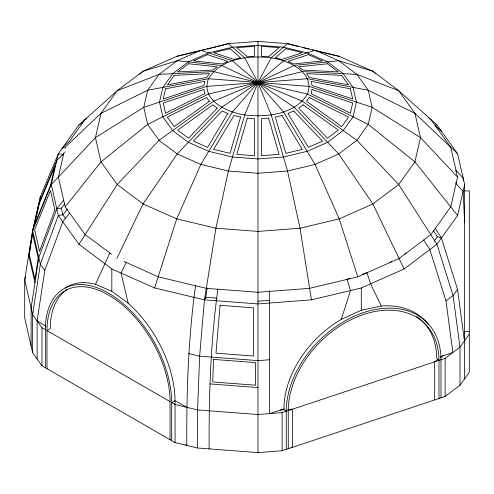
<?xml version="1.0" encoding="UTF-8"?>
<svg xmlns="http://www.w3.org/2000/svg" width="494" height="494" viewBox="0 0 494 494"><rect width="100%" height="100%" fill="white"/><g stroke="black" fill="none" stroke-linecap="round" stroke-linejoin="round"><path stroke-width="0.74" d="M464.434 379.04L464.638 331.412L469.3 331.412M185.497 444.686L186.812 445.427C186.485 392.125 188.257 338.606 195.531 285.767M464.638 333.11L464.638 184.602L457.592 153.72L436.943 124.939L398.695 90.692L372.871 71.26L339.211 56.353L287.514 43.651L271.231 57.798L257.961 82.578L244.691 114.972L228.407 171.017L215.903 228.228L204.467 299.858L199.644 356.186L197.588 409.915L197.588 448.009L257.961 452.597L282.136 450.756L445.125 396.429L459.97 385.258L469.3 372.254L469.3 190.869L464.638 190.869M205.547 298.777L207.171 287.903M217.873 289.225C210.598 342.064 208.826 395.583 209.153 448.885M37.112 359.002L37.112 320.909L44.787 270.428L62.794 221.707L69.648 213.093M37.698 209.876L38.174 206.881L32.647 231.118L29.313 251.798M38.081 208.054L38.804 203.547L56.804 160.396L63.664 153.9L58.385 177.05L65.183 206.869L85.122 234.662L111.625 254.268M39.483 202.132L39.724 200.626M39.965 199.125L40.323 196.871L58.329 153.72L78.972 124.939L117.226 90.692L143.05 71.26L176.71 56.353L228.407 43.651L257.961 41.403L287.514 43.651L298.549 46.584M40.323 196.871L32.647 230.537L24.7 279.832L24.7 317.92L32.647 352.778L41.978 365.782L175.061 442.618L197.588 448.009M29.486 251.051L29.825 249.55M29.862 249.964L28.677 255.182L34.963 282.772M25.379 276.862L24.7 279.832L32.647 314.684L32.647 352.778M62.682 155.091L64.621 151.93M428.335 117.584L430.799 119.437L450.732 147.224L457.537 177.05L450.732 206.869L430.799 234.662L399.078 258.523L357.749 276.831L309.615 288.348L257.961 292.269L206.307 288.348L158.173 276.831L124.204 261.53M63.887 153.418L62.837 154.418L58.329 153.72L51.283 184.602L58.329 215.483L78.972 244.264L111.817 268.977L154.622 287.94L204.467 299.858L257.961 303.927L311.455 299.858L361.299 287.94L404.098 268.977L436.943 244.264L457.592 215.483L464.638 184.602M154.622 287.94L176.71 218.854L200.86 164.434L232.328 112.021L257.961 82.578L283.593 60.75L315.061 50.24L338.711 60.719L372.871 71.26L375.656 73.847M269.526 290.886L269.526 413.626L283.927 408.958A89.34 63.17 -45 0 1 341.274 319.383L350.524 290.515L346.973 279.413L349.832 278.455M257.43 84.023L257.961 82.578L294.208 65.455L338.711 60.719L356.859 74.372L398.695 90.692L414.929 113.317L457.592 153.72M63.664 200.194L56.804 208.808L38.804 257.528L31.128 308.009L31.128 346.103M62.201 148.916L62.794 147.496L69.648 141.006L85.122 119.437L86.901 118.103M65.257 288.027A89.34 51.58 60 0 1 95.472 284.303L109.742 253.181M204.467 299.858L205.677 297.258L216.496 298.08M216.032 300.741L216.638 299.438M116.837 258.523L143.05 203.942L177.21 153.955L221.707 107.315L257.961 82.578L259.381 82.053M126.094 262.623L121.073 273.077L128.168 303.186A89.34 51.58 60 0 1 174.993 400.677L174.993 404.487M78.972 244.264L117.226 184.515L159.062 140.302L213.562 101.184L257.961 82.578L302.359 71.587L356.859 74.372L368.265 90.272L372.155 107.334L368.265 124.402L356.859 140.302L338.711 153.955L315.061 164.434L287.514 171.017L257.961 173.264L228.407 171.017L200.86 164.434L177.21 153.955L159.062 140.302L147.657 124.402L143.766 107.334L147.657 90.272L159.062 74.372L177.21 60.719L200.86 50.24L232.328 60.75L259.77 84.005M434.245 241.047L437.369 236.694L433.269 230.29M435.257 228.438L441.408 238.04L457.549 289.361L453.084 295.579L445.989 300.92L452.868 352.512L440.061 356.896M469.3 334.16L459.97 347.165L445.125 358.335L282.136 412.663L257.961 414.503L197.588 409.915L175.061 404.524L171.69 402.579A89.34 51.58 60 0 0 108.519 293.164A89.34 51.58 60 0 0 45.349 329.64L45.349 367.727M257.028 83.782L257.961 82.578L259.467 82.331M56.804 208.808L61.312 208.11L64.967 203.516M65.183 206.869L100.992 161.884L147.657 124.402L208.443 94.045L257.961 82.578L307.478 78.725L368.265 90.272L414.929 113.317L420.468 137.604L414.929 161.884L398.695 184.515L372.871 203.942L339.211 218.854L300.019 228.228L257.961 231.427L215.903 228.228L176.71 218.854L143.05 203.942L117.226 184.515L100.992 161.884L95.453 137.604L100.992 113.317L117.226 90.692L159.062 74.372L213.562 71.587L257.961 82.578L307.478 94.045L368.265 124.402L414.929 161.884L457.592 215.483M67.406 209.042L62.837 214.791L58.329 215.483L40.323 264.204L32.647 314.684L41.978 327.695L45.349 329.64M65.183 147.224L100.992 113.317L147.657 90.272L208.443 78.725L309.225 86.388L372.155 107.334L420.468 137.604L457.537 177.05M139.703 74.366L143.05 71.26L177.21 60.719L221.707 65.455L260.011 83.61M256.145 84.005L257.961 82.578L259.486 82.572M78.972 124.939L82.041 122.636M437.95 359.348L434.658 361.824L434.658 399.918M440.555 357.39L443.371 355.266M389.828 262.623L391.717 261.53M404.926 253.91L406.179 253.181M255.911 83.61L257.961 82.578L260.974 83.023M341.274 319.383L361.299 310.22L381.325 306.033A89.34 63.17 -45 0 1 428.304 324.36M362.707 274.164L366.999 272.737L370.549 283.84L381.325 306.033M255.775 83.251L257.961 82.578L260.147 83.251M217.372 46.584L228.407 43.651L244.691 57.798L257.961 82.578L271.231 114.972L287.514 171.017L300.019 228.228L311.455 299.858M176.71 56.353L197.415 51.401M198.891 51.049L201.114 50.518M202.589 50.16L205.547 49.456M207.029 49.097L211.463 48.041M212.945 47.683L215.903 46.979M254.947 83.023L257.961 82.578L302.359 101.184L356.859 140.302L398.695 184.515L436.943 244.264L453.084 295.579L459.97 347.165L459.97 385.258M257.961 301.229L269.526 300.352M269.526 359.743L257.961 360.62L199.644 356.186L188.869 353.611M280.388 410.106L284.742 409.773M288.014 409.526L292.602 409.174L292.602 447.268L291.096 447.385M256.435 82.572L257.961 82.578L294.208 107.315L338.711 153.955L372.871 203.942L404.098 268.977M210.178 383.931L257.961 387.562M62.794 147.496L65.795 147.965M256.454 82.331L257.961 82.578L283.593 112.021L315.061 164.434L339.211 218.854L357.749 276.831M302.235 47.51L308.892 49.097M312.591 49.987L317.031 51.049M320.723 51.932L339.211 56.353M437.369 236.694L441.408 238.04M256.54 82.053L257.961 82.578L258.893 83.782M95.472 284.303L111.817 291.262L128.168 303.186M186.812 407.34L174.993 400.677L171.69 402.579L171.69 440.673M170.041 439.722L170.041 401.628L46.998 330.591L46.998 368.678M37.112 320.909L46.084 326.219M435.72 124.019L436.943 124.939M435.257 125.655L441.408 131.163M438.981 398.473L438.981 360.385L436.647 358.051A87.006 61.522 -45 0 0 416.516 316.426M283.927 408.958L286.261 411.292L286.261 449.379M65.517 218.521L62.837 214.791L61.312 208.11M44.787 270.428L40.323 264.204L32.647 230.537L51.283 184.602L95.453 137.604L143.766 107.334L206.696 86.388L257.961 82.578L258.492 84.023M423.698 240.004L429.848 249.606L445.989 300.92M457.549 289.361L464.434 340.946M463.304 180.187L463.113 177.926L456.011 170.374L456.011 171.856M464.638 222.72L463.113 191.277L456.011 183.725L456.011 182.243M445.125 358.335L445.125 396.429M441 397.8L441 359.712A89.34 63.17 -45 0 0 363.627 312.554A89.34 63.17 -45 0 0 286.261 411.292M361.299 287.94L361.299 310.22M288.28 448.706L288.28 410.619A87.006 61.522 -45 0 1 363.627 314.462A87.006 61.522 -45 0 1 438.981 360.385M282.136 412.663L282.136 450.756M257.961 41.403L257.961 452.597M175.061 404.524L175.061 442.618M111.817 268.977L111.817 291.262M41.978 327.695L41.978 365.782M67.079 289.614A87.006 50.234 60 0 0 50.295 328.683L46.998 330.591A87.006 50.234 60 0 1 108.519 295.066A87.006 50.234 60 0 1 170.041 401.628M213.556 359.41L212.692 381.955L255.534 385.209L255.534 362.602L213.556 359.41M220.071 305.286L215.964 353.185L253.564 356.044L253.564 307.836L220.071 305.286M38.174 258.158L34.957 279.338L29.313 254.601L32.647 233.921L38.174 258.158M39.569 202.855L34.623 224.56L50.468 185.503L54.877 166.163L39.569 202.855M162.853 87.382L159.5 102.097L162.853 116.812L172.69 130.521L188.338 142.297L208.727 151.331L232.476 157.006L257.961 158.945L283.445 157.006L307.194 151.331L327.584 142.297L343.231 130.521L353.068 116.812L356.421 102.097L353.068 87.382L343.231 73.674L327.584 61.898L307.194 52.864L283.445 47.189L257.961 45.25L232.476 47.189L208.727 52.864L188.338 61.898L172.69 73.674L162.853 87.382M165.546 88.803L163.224 98.991L203.892 85.456L204.831 81.343L165.546 88.803M208.443 78.725C200.385 100.492 227.629 112.441 244.691 114.972C266.76 117.584 294.646 114.633 307.478 94.045C315.536 72.278 288.292 60.33 271.231 57.798C249.161 55.192 221.275 58.144 208.443 78.725M312.029 89.488L311.09 93.601L350.376 113.219L352.697 103.03L312.029 89.488M240.59 117.103L230.062 153.325L213.618 149.392L233.952 115.516L240.59 117.103M247.34 118.146L236.817 154.369L254.466 155.709L254.466 118.69L247.34 118.146M54.877 209.919L39.569 251.341L34.623 229.636L50.468 190.579L54.877 209.919M227.901 113.497L207.566 147.373L193.438 141.117L222.195 110.971L227.901 113.497M174.166 75.409L167.355 84.906L206.64 77.441L209.388 73.612L174.166 75.409M309.281 97.503L306.533 101.332L341.755 126.612L348.566 117.115L309.281 97.503M217.255 108.118L188.498 138.264L177.661 130.107L212.883 104.827L217.255 108.118M279.104 47.659L268.582 56.798L261.456 56.254L261.456 46.313L279.104 47.659M285.853 48.702L275.331 57.841L281.969 59.428L302.303 52.636L285.853 48.702M188.498 63.763L177.661 71.914L212.883 70.117L217.255 66.826L188.498 63.763M303.038 104.827L298.666 108.118L327.423 138.264L338.26 130.107L303.038 104.827M209.388 101.332L174.166 126.612L167.355 117.115L206.64 97.503L209.388 101.332M204.831 93.601L165.546 113.219L163.224 103.03L203.892 89.488L204.831 93.601M207.566 54.649L193.438 60.91L222.195 63.973L227.901 61.447L207.566 54.649M293.72 110.971L288.021 113.497L308.355 147.373L322.477 141.117L293.72 110.971M308.355 54.649L288.021 61.447L293.72 63.973L322.477 60.91L308.355 54.649M230.062 48.702L213.618 52.636L233.952 59.428L240.59 57.841L230.062 48.702M281.969 115.516L275.331 117.103L285.853 153.325L302.303 149.392L281.969 115.516M327.423 63.763L298.666 66.826L303.038 70.117L338.26 71.914L327.423 63.763M254.466 46.313L236.817 47.659L247.34 56.798L254.466 56.254L254.466 46.313M268.582 118.146L261.456 118.69L261.456 155.709L279.104 154.369L268.582 118.146M341.755 75.409L306.533 73.612L309.281 77.441L348.566 84.906L341.755 75.409M350.376 88.803L311.09 81.343L312.029 85.456L352.697 98.991L350.376 88.803"/></g></svg>
